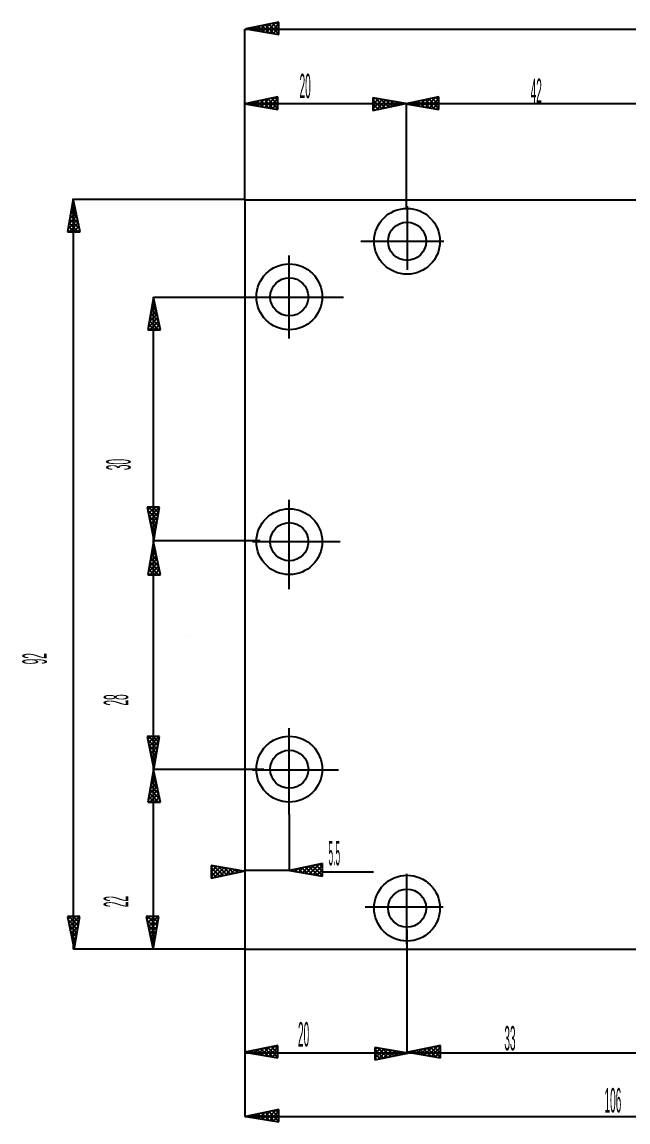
# Model space of a CAD drawing. Extents: x 0.4 to 11.1, y 0.4 to 6.7.
# Drawn here: x 0.4 to 3.33, y 1.28 to 6.6 of the extents above; entities that cross this region are included whole.
import ezdxf

# ---------------------------------------------------------------- set-up
doc = ezdxf.new("R2010")
doc.units = 0
doc.header["$LTSCALE"] = 10
doc.linetypes.add('DASHDOT', pattern=[1, 0.5, -0.25, 0, -0.25])
doc.layers.add('1', color=1, linetype='CONTINUOUS')

msp = doc.modelspace()

# ---------------------------------------------------------------- linework, layer by layer
at = {"layer": '1', "color": 1, "linetype": 'CONTINUOUS'}
for p, q in [((1.6452, 6.598), (1.486, 6.5648)), ((1.6452, 6.598), (1.486, 6.5648)), ((1.6302, 6.5949), (1.5835, 6.5482)), ((1.6302, 6.5949), (1.5835, 6.5482)), ((1.6452, 6.5811), (1.6312, 6.5951)), ((1.6452, 6.5811), (1.6312, 6.5951)), ((1.6452, 6.5376), (1.6452, 6.598)), ((1.6452, 6.5376), (1.6452, 6.598)), ((1.6452, 6.5376), (1.6452, 6.598)), ((1.6452, 6.5376), (1.6452, 6.598)), ((1.4814, 6.2044), (1.4814, 6.5627)), ((1.4814, 6.5627), (8.0646, 6.5627)), ((1.486, 6.5648), (1.486, 6.5648)), ((1.486, 6.5648), (1.6452, 6.5376)), ((1.486, 6.5648), (1.486, 6.5648)), ((1.486, 6.5648), (1.6452, 6.5376)), ((1.4984, 6.5627), (1.4945, 6.5666)), ((1.4984, 6.5627), (1.4945, 6.5666)), ((1.4997, 6.5677), (1.4953, 6.5632)), ((1.4997, 6.5677), (1.4953, 6.5632)), ((1.5233, 6.5585), (1.5116, 6.5702)), ((1.5233, 6.5585), (1.5116, 6.5702)), ((1.5258, 6.5731), (1.5129, 6.5602)), ((1.5258, 6.5731), (1.5129, 6.5602)), ((1.5482, 6.5542), (1.5287, 6.5737)), ((1.5482, 6.5542), (1.5287, 6.5737)), ((1.5519, 6.5786), (1.5306, 6.5572)), ((1.5519, 6.5786), (1.5306, 6.5572)), ((1.5731, 6.55), (1.5458, 6.5773)), ((1.5731, 6.55), (1.5458, 6.5773)), ((1.578, 6.584), (1.5482, 6.5542)), ((1.578, 6.584), (1.5482, 6.5542)), ((1.598, 6.5457), (1.5629, 6.5809)), ((1.598, 6.5457), (1.5629, 6.5809)), ((1.6041, 6.5895), (1.5658, 6.5512)), ((1.6041, 6.5895), (1.5658, 6.5512)), ((1.6229, 6.5415), (1.5799, 6.5844)), ((1.6229, 6.5415), (1.5799, 6.5844)), ((1.6452, 6.5398), (1.597, 6.588)), ((1.6452, 6.5398), (1.597, 6.588)), ((1.6452, 6.5893), (1.6011, 6.5452)), ((1.6452, 6.5893), (1.6011, 6.5452)), ((1.6452, 6.5604), (1.6141, 6.5916)), ((1.6452, 6.5604), (1.6141, 6.5916)), ((1.6452, 6.5686), (1.6188, 6.5422)), ((1.6452, 6.5686), (1.6188, 6.5422)), ((1.6452, 6.548), (1.6364, 6.5391)), ((1.6452, 6.548), (1.6364, 6.5391)), ((1.6406, 6.2363), (1.4813, 6.2031)), ((1.6406, 6.2363), (1.4813, 6.2031)), ((1.5733, 6.2223), (1.5435, 6.1925)), ((1.5733, 6.2223), (1.5435, 6.1925)), ((1.5994, 6.2278), (1.5612, 6.1895)), ((1.5994, 6.2278), (1.5612, 6.1895)), ((1.6182, 6.1797), (1.5753, 6.2227)), ((1.6182, 6.1797), (1.5753, 6.2227)), ((1.6255, 6.2332), (1.5788, 6.1865)), ((1.6255, 6.2332), (1.5788, 6.1865)), ((1.6406, 6.1781), (1.5924, 6.2263)), ((1.6406, 6.1781), (1.5924, 6.2263)), ((1.6406, 6.2276), (1.5964, 6.1835)), ((1.6406, 6.2276), (1.5964, 6.1835)), ((1.6406, 6.1987), (1.6094, 6.2298)), ((1.6406, 6.1987), (1.6094, 6.2298)), ((1.6406, 6.2194), (1.6265, 6.2334)), ((1.6406, 6.2194), (1.6265, 6.2334)), ((1.6406, 6.1759), (1.6406, 6.2363)), ((1.6406, 6.1759), (1.6406, 6.2363)), ((1.6406, 6.1759), (1.6406, 6.2363)), ((1.6406, 6.1759), (1.6406, 6.2363)), ((2.2593, 6.2041), (2.1, 6.2313)), ((2.1, 6.2313), (2.1, 6.1709)), ((2.1, 6.2313), (2.1, 6.1709)), ((2.2593, 6.2041), (2.1, 6.2313)), ((2.1, 6.2313), (2.1, 6.1709)), ((2.1, 6.2313), (2.1, 6.1709)), ((2.1094, 6.2297), (2.1, 6.2204)), ((2.1094, 6.2297), (2.1, 6.2204)), ((2.127, 6.2267), (2.1, 6.1997)), ((2.127, 6.2267), (2.1, 6.1997)), ((2.1446, 6.2237), (2.1, 6.1791)), ((2.1446, 6.2237), (2.1, 6.1791)), ((2.1428, 6.1798), (2.1, 6.2225)), ((2.1428, 6.1798), (2.1, 6.2225)), ((2.1599, 6.1834), (2.1144, 6.2289)), ((2.1599, 6.1834), (2.1144, 6.2289)), ((2.1769, 6.1869), (2.1393, 6.2246)), ((2.1769, 6.1869), (2.1393, 6.2246)), ((2.4184, 6.2363), (2.2592, 6.2031)), ((2.4184, 6.2363), (2.2592, 6.2031)), ((2.3512, 6.2223), (2.3214, 6.1925)), ((2.3512, 6.2223), (2.3214, 6.1925)), ((2.3773, 6.2278), (2.339, 6.1895)), ((2.3773, 6.2278), (2.339, 6.1895)), ((2.3961, 6.1797), (2.3531, 6.2227)), ((2.3961, 6.1797), (2.3531, 6.2227)), ((2.4034, 6.2332), (2.3567, 6.1865)), ((2.4034, 6.2332), (2.3567, 6.1865)), ((2.4184, 6.1781), (2.3702, 6.2263)), ((2.4184, 6.1781), (2.3702, 6.2263)), ((2.4184, 6.2276), (2.3743, 6.1835)), ((2.4184, 6.2276), (2.3743, 6.1835)), ((2.4184, 6.1987), (2.3873, 6.2298)), ((2.4184, 6.1987), (2.3873, 6.2298)), ((2.4184, 6.2194), (2.4044, 6.2334)), ((2.4184, 6.2194), (2.4044, 6.2334)), ((2.4184, 6.1759), (2.4184, 6.2363)), ((2.4184, 6.1759), (2.4184, 6.2363)), ((2.4184, 6.1759), (2.4184, 6.2363)), ((2.4184, 6.1759), (2.4184, 6.2363)), ((1.4813, 6.2031), (1.4813, 6.2031)), ((1.4813, 6.2031), (1.6406, 6.1759)), ((1.4813, 6.2031), (1.4813, 6.2031)), ((1.4813, 6.2031), (1.6406, 6.1759)), ((1.4814, 5.738), (1.4814, 6.2044)), ((1.4814, 6.2044), (2.2611, 6.2044)), ((1.4937, 6.201), (1.4898, 6.2049)), ((1.4937, 6.201), (1.4898, 6.2049)), ((1.4951, 6.206), (1.4906, 6.2015)), ((1.4951, 6.206), (1.4906, 6.2015)), ((1.5186, 6.1967), (1.5069, 6.2085)), ((1.5186, 6.1967), (1.5069, 6.2085)), ((1.5212, 6.2114), (1.5082, 6.1985)), ((1.5212, 6.2114), (1.5082, 6.1985)), ((1.5435, 6.1925), (1.524, 6.212)), ((1.5435, 6.1925), (1.524, 6.212)), ((1.5472, 6.2169), (1.5259, 6.1955)), ((1.5472, 6.2169), (1.5259, 6.1955)), ((1.5684, 6.1882), (1.5411, 6.2156)), ((1.5684, 6.1882), (1.5411, 6.2156)), ((1.5933, 6.184), (1.5582, 6.2191)), ((1.5933, 6.184), (1.5582, 6.2191)), ((1.6406, 6.2069), (1.6141, 6.1804)), ((1.6406, 6.2069), (1.6141, 6.1804)), ((1.6406, 6.1863), (1.6317, 6.1774)), ((1.6406, 6.1863), (1.6317, 6.1774)), ((2.1, 6.1709), (2.2593, 6.2041)), ((2.1, 6.1709), (2.2593, 6.2041)), ((2.1257, 6.1763), (2.1, 6.2019)), ((2.1257, 6.1763), (2.1, 6.2019)), ((2.1086, 6.1727), (2.1, 6.1812)), ((2.1086, 6.1727), (2.1, 6.1812)), ((2.1623, 6.2207), (2.1158, 6.1742)), ((2.1623, 6.2207), (2.1158, 6.1742)), ((2.1799, 6.2177), (2.1419, 6.1796)), ((2.1799, 6.2177), (2.1419, 6.1796)), ((2.194, 6.1905), (2.1642, 6.2204)), ((2.194, 6.1905), (2.1642, 6.2204)), ((2.1976, 6.2147), (2.168, 6.1851)), ((2.1976, 6.2147), (2.168, 6.1851)), ((2.2111, 6.1941), (2.1891, 6.2161)), ((2.2111, 6.1941), (2.1891, 6.2161)), ((2.2152, 6.2117), (2.1941, 6.1905)), ((2.2152, 6.2117), (2.1941, 6.1905)), ((2.2282, 6.1976), (2.214, 6.2119)), ((2.2282, 6.1976), (2.214, 6.2119)), ((2.2329, 6.2086), (2.2202, 6.196)), ((2.2329, 6.2086), (2.2202, 6.196)), ((2.2453, 6.2012), (2.2389, 6.2076)), ((2.2453, 6.2012), (2.2389, 6.2076)), ((2.2505, 6.2056), (2.2463, 6.2014)), ((2.2505, 6.2056), (2.2463, 6.2014)), ((2.2592, 6.2031), (2.2592, 6.2031)), ((2.2592, 6.2031), (2.4184, 6.1759)), ((2.2592, 6.2031), (2.2592, 6.2031)), ((2.2592, 6.2031), (2.4184, 6.1759)), ((2.2593, 6.2041), (2.2593, 6.2041)), ((2.2593, 6.2041), (2.2593, 6.2041)), ((2.2611, 6.2044), (2.2611, 5.6965)), ((2.2611, 6.2044), (3.923, 6.2044)), ((2.2716, 6.201), (2.2677, 6.2049)), ((2.2716, 6.201), (2.2677, 6.2049)), ((2.2729, 6.206), (2.2685, 6.2015)), ((2.2729, 6.206), (2.2685, 6.2015)), ((2.2965, 6.1967), (2.2848, 6.2085)), ((2.2965, 6.1967), (2.2848, 6.2085)), ((2.299, 6.2114), (2.2861, 6.1985)), ((2.299, 6.2114), (2.2861, 6.1985)), ((2.3214, 6.1925), (2.3019, 6.212)), ((2.3214, 6.1925), (2.3019, 6.212)), ((2.3251, 6.2169), (2.3038, 6.1955)), ((2.3251, 6.2169), (2.3038, 6.1955)), ((2.3463, 6.1882), (2.319, 6.2156)), ((2.3463, 6.1882), (2.319, 6.2156)), ((2.3712, 6.184), (2.3361, 6.2191)), ((2.3712, 6.184), (2.3361, 6.2191)), ((2.4184, 6.2069), (2.392, 6.1804)), ((2.4184, 6.2069), (2.392, 6.1804)), ((2.4184, 6.1863), (2.4096, 6.1774)), ((2.4184, 6.1863), (2.4096, 6.1774)), ((0.6508, 5.743), (0.6236, 5.5837)), ((0.6508, 5.743), (0.6508, 5.743)), ((0.684, 5.5837), (0.6508, 5.743)), ((0.6608, 5.6948), (0.6388, 5.6728)), ((0.6572, 5.7119), (0.643, 5.6977)), ((0.6645, 5.6771), (0.6431, 5.6984)), ((0.6591, 5.7032), (0.6462, 5.7161)), ((0.6537, 5.729), (0.6473, 5.7226)), ((0.6536, 5.7293), (0.6492, 5.7337)), ((0.6525, 2.116), (0.6525, 5.7414)), ((0.6525, 5.7414), (1.479, 5.7414)), ((1.4814, 5.738), (8.0664, 5.738)), ((1.4814, 5.738), (1.4814, 2.116)), ((0.6715, 5.6436), (0.626, 5.5981)), ((0.6679, 5.6607), (0.6303, 5.623)), ((0.6808, 5.5988), (0.6341, 5.6455)), ((0.6644, 5.6777), (0.6345, 5.6479)), ((0.6754, 5.6249), (0.6371, 5.6631)), ((0.67, 5.651), (0.6401, 5.6808)), ((0.6236, 5.5837), (0.684, 5.5837)), ((0.6236, 5.5837), (0.684, 5.5837)), ((0.6339, 5.5837), (0.6251, 5.5926)), ((0.6546, 5.5837), (0.6281, 5.6102)), ((0.6752, 5.5837), (0.6311, 5.6279)), ((0.6751, 5.6265), (0.6323, 5.5837)), ((0.6786, 5.6094), (0.653, 5.5837)), ((0.6822, 5.5923), (0.6737, 5.5837)), ((1.0397, 5.2686), (1.0125, 5.1093)), ((1.0395, 4.0917), (1.0395, 5.2678)), ((1.0395, 5.2678), (1.5461, 5.2678)), ((1.0397, 5.2686), (1.0397, 5.2686)), ((1.0729, 5.1093), (1.0397, 5.2686)), ((1.0498, 5.2204), (1.0277, 5.1983)), ((1.0462, 5.2375), (1.032, 5.2232)), ((1.0535, 5.2026), (1.0321, 5.224)), ((1.048, 5.2287), (1.0351, 5.2416)), ((1.0426, 5.2545), (1.0362, 5.2481)), ((1.0426, 5.2548), (1.0381, 5.2593)), ((1.0605, 5.1691), (1.015, 5.1236)), ((1.0569, 5.1862), (1.0192, 5.1485)), ((1.0698, 5.1243), (1.0231, 5.171)), ((1.0533, 5.2033), (1.0235, 5.1734)), ((1.0644, 5.1504), (1.0261, 5.1887)), ((1.0589, 5.1765), (1.0291, 5.2063)), ((1.0125, 5.1093), (1.0729, 5.1093)), ((1.0125, 5.1093), (1.0729, 5.1093)), ((1.0228, 5.1093), (1.014, 5.1181)), ((1.0435, 5.1093), (1.017, 5.1357)), ((1.0642, 5.1093), (1.02, 5.1534)), ((1.064, 5.152), (1.0213, 5.1093)), ((1.0676, 5.1349), (1.0419, 5.1093)), ((1.0711, 5.1178), (1.0626, 5.1093)), ((1.0689, 4.2528), (1.0085, 4.2528)), ((1.0085, 4.2528), (1.0417, 4.0935)), ((1.0689, 4.2528), (1.0085, 4.2528)), ((1.0254, 4.2528), (1.0114, 4.2388)), ((1.0582, 4.1905), (1.0118, 4.237)), ((1.0461, 4.2528), (1.015, 4.2217)), ((1.0613, 4.2082), (1.0167, 4.2528)), ((1.0552, 4.1729), (1.0172, 4.2109)), ((1.0667, 4.2528), (1.0185, 4.2046)), ((1.0651, 4.2305), (1.0221, 4.1875)), ((1.0608, 4.2056), (1.0256, 4.1704)), ((1.0643, 4.2258), (1.0373, 4.2528)), ((1.0417, 4.0935), (1.0689, 4.2528)), ((1.0673, 4.2435), (1.058, 4.2528)), ((1.0522, 4.1553), (1.0226, 4.1848)), ((1.0492, 4.1376), (1.0281, 4.1587)), ((1.0566, 4.1807), (1.0292, 4.1533)), ((1.0523, 4.1558), (1.0328, 4.1362)), ((1.0462, 4.12), (1.0335, 4.1326)), ((1.0481, 4.1309), (1.0363, 4.1191)), ((1.0432, 4.1023), (1.039, 4.1065)), ((1.0438, 4.106), (1.0399, 4.102)), ((1.0397, 4.0848), (1.0125, 3.9255)), ((1.0462, 4.0537), (1.032, 4.0394)), ((1.048, 4.0449), (1.0351, 4.0578)), ((1.0426, 4.0707), (1.0362, 4.0643)), ((1.0426, 4.071), (1.0381, 4.0754)), ((1.0395, 2.987), (1.0395, 4.0917)), ((1.0395, 4.0917), (1.555, 4.0917)), ((1.0397, 4.0848), (1.0397, 4.0848)), ((1.0729, 3.9255), (1.0397, 4.0848)), ((1.0417, 4.0935), (1.0417, 4.0935)), ((1.0569, 4.0024), (1.0192, 3.9647)), ((1.0533, 4.0195), (1.0235, 3.9896)), ((1.0644, 3.9666), (1.0261, 4.0049)), ((1.0498, 4.0366), (1.0277, 4.0145)), ((1.0589, 3.9927), (1.0291, 4.0225)), ((1.0535, 4.0188), (1.0321, 4.0402)), ((1.0605, 3.9853), (1.015, 3.9398)), ((1.0435, 3.9255), (1.017, 3.9519)), ((1.0642, 3.9255), (1.02, 3.9696)), ((1.064, 3.9682), (1.0213, 3.9255)), ((1.0698, 3.9405), (1.0231, 3.9872)), ((1.0676, 3.9511), (1.0419, 3.9255)), ((1.0125, 3.9255), (1.0729, 3.9255)), ((1.0125, 3.9255), (1.0729, 3.9255)), ((1.0228, 3.9255), (1.014, 3.9343)), ((1.0711, 3.934), (1.0626, 3.9255)), ((1.2142, 3.6288), (1.2142, 3.6288)), ((1.2142, 3.6288), (1.2142, 3.6288)), ((1.0689, 3.1441), (1.0085, 3.1441)), ((1.0085, 3.1441), (1.0417, 2.9849)), ((1.0689, 3.1441), (1.0085, 3.1441)), ((1.0254, 3.1441), (1.0114, 3.1301)), ((1.0461, 3.1441), (1.015, 3.113)), ((1.0613, 3.0995), (1.0167, 3.1441)), ((1.0667, 3.1441), (1.0185, 3.0959)), ((1.0643, 3.1172), (1.0373, 3.1441)), ((1.0417, 2.9849), (1.0689, 3.1441)), ((1.0673, 3.1348), (1.058, 3.1441)), ((1.0582, 3.0819), (1.0118, 3.1284)), ((1.0552, 3.0643), (1.0172, 3.1023)), ((1.0651, 3.1218), (1.0221, 3.0789)), ((1.0608, 3.0969), (1.0256, 3.0618)), ((1.0522, 3.0466), (1.0226, 3.0762)), ((1.0492, 3.029), (1.0281, 3.0501)), ((1.0566, 3.072), (1.0292, 3.0447)), ((1.0523, 3.0471), (1.0328, 3.0276)), ((1.0397, 2.9855), (1.0125, 2.8262)), ((1.0462, 3.0113), (1.0335, 3.024)), ((1.0481, 3.0222), (1.0363, 3.0105)), ((1.0432, 2.9937), (1.039, 2.9979)), ((1.0395, 2.116), (1.0395, 2.987)), ((1.0395, 2.987), (1.5728, 2.987)), ((1.0397, 2.9855), (1.0397, 2.9855)), ((1.0729, 2.8262), (1.0397, 2.9855)), ((1.0438, 2.9973), (1.0399, 2.9934)), ((1.0417, 2.9849), (1.0417, 2.9849)), ((1.0498, 2.9373), (1.0277, 2.9153)), ((1.0462, 2.9544), (1.032, 2.9402)), ((1.0535, 2.9195), (1.0321, 2.9409)), ((1.048, 2.9456), (1.0351, 2.9586)), ((1.0426, 2.9715), (1.0362, 2.9651)), ((1.0426, 2.9717), (1.0381, 2.9762)), ((1.0605, 2.886), (1.015, 2.8406)), ((1.0569, 2.9031), (1.0192, 2.8655)), ((1.0698, 2.8413), (1.0231, 2.888)), ((1.0533, 2.9202), (1.0235, 2.8904)), ((1.0644, 2.8673), (1.0261, 2.9056)), ((1.0589, 2.8934), (1.0291, 2.9233)), ((1.0125, 2.8262), (1.0729, 2.8262)), ((1.0125, 2.8262), (1.0729, 2.8262)), ((1.0228, 2.8262), (1.014, 2.8351)), ((1.0435, 2.8262), (1.017, 2.8527)), ((1.0642, 2.8262), (1.02, 2.8703)), ((1.064, 2.869), (1.0213, 2.8262)), ((1.0676, 2.8519), (1.0419, 2.8262)), ((1.0711, 2.8348), (1.0626, 2.8262)), ((1.6956, 2.7674), (1.6956, 2.497)), ((1.4768, 2.493), (1.3175, 2.5202)), ((1.3175, 2.5202), (1.3175, 2.4598)), ((1.3175, 2.5202), (1.3175, 2.4598)), ((1.4768, 2.493), (1.3175, 2.5202)), ((1.3175, 2.5202), (1.3175, 2.4598)), ((1.3175, 2.5202), (1.3175, 2.4598)), ((1.3268, 2.5186), (1.3175, 2.5093)), ((1.3268, 2.5186), (1.3175, 2.5093)), ((1.3444, 2.5156), (1.3175, 2.4886)), ((1.3444, 2.5156), (1.3175, 2.4886)), ((1.3621, 2.5126), (1.3175, 2.468)), ((1.3621, 2.5126), (1.3175, 2.468)), ((1.3602, 2.4687), (1.3175, 2.5114)), ((1.3602, 2.4687), (1.3175, 2.5114)), ((1.3773, 2.4723), (1.3318, 2.5177)), ((1.3773, 2.4723), (1.3318, 2.5177)), ((1.3797, 2.5096), (1.3332, 2.4631)), ((1.3797, 2.5096), (1.3332, 2.4631)), ((1.3944, 2.4758), (1.3567, 2.5135)), ((1.3944, 2.4758), (1.3567, 2.5135)), ((1.3974, 2.5065), (1.3593, 2.4685)), ((1.3974, 2.5065), (1.3593, 2.4685)), ((1.4115, 2.4794), (1.3816, 2.5092)), ((1.4115, 2.4794), (1.3816, 2.5092)), ((1.415, 2.5035), (1.3854, 2.4739)), ((1.415, 2.5035), (1.3854, 2.4739)), ((1.4285, 2.4829), (1.4065, 2.505)), ((1.4285, 2.4829), (1.4065, 2.505)), ((1.4326, 2.5005), (1.4115, 2.4794)), ((1.4326, 2.5005), (1.4115, 2.4794)), ((1.4456, 2.4865), (1.4314, 2.5007)), ((1.4456, 2.4865), (1.4314, 2.5007)), ((1.8561, 2.5299), (1.6968, 2.4967)), ((1.8561, 2.5299), (1.6968, 2.4967)), ((1.7106, 2.4995), (1.7061, 2.4951)), ((1.7106, 2.4995), (1.7061, 2.4951)), ((1.7342, 2.4903), (1.7225, 2.502)), ((1.7342, 2.4903), (1.7225, 2.502)), ((1.7367, 2.505), (1.7238, 2.4921)), ((1.7367, 2.505), (1.7238, 2.4921)), ((1.7591, 2.486), (1.7396, 2.5056)), ((1.7591, 2.486), (1.7396, 2.5056)), ((1.7628, 2.5104), (1.7414, 2.4891)), ((1.7628, 2.5104), (1.7414, 2.4891)), ((1.784, 2.4818), (1.7566, 2.5091)), ((1.784, 2.4818), (1.7566, 2.5091)), ((1.7889, 2.5159), (1.7591, 2.4861)), ((1.7889, 2.5159), (1.7591, 2.4861)), ((1.8089, 2.4775), (1.7737, 2.5127)), ((1.8089, 2.4775), (1.7737, 2.5127)), ((1.815, 2.5213), (1.7767, 2.483)), ((1.815, 2.5213), (1.7767, 2.483)), ((1.8338, 2.4733), (1.7908, 2.5163)), ((1.8338, 2.4733), (1.7908, 2.5163)), ((1.8411, 2.5268), (1.7944, 2.48)), ((1.8411, 2.5268), (1.7944, 2.48)), ((1.8561, 2.4716), (1.8079, 2.5198)), ((1.8561, 2.4716), (1.8079, 2.5198)), ((1.8561, 2.5211), (1.812, 2.477)), ((1.8561, 2.5211), (1.812, 2.477)), ((1.8561, 2.4923), (1.825, 2.5234)), ((1.8561, 2.4923), (1.825, 2.5234)), ((1.8561, 2.5005), (1.8297, 2.474)), ((1.8561, 2.5005), (1.8297, 2.474)), ((1.8561, 2.5129), (1.8421, 2.527)), ((1.8561, 2.5129), (1.8421, 2.527)), ((1.8561, 2.4695), (1.8561, 2.5299)), ((1.8561, 2.4695), (1.8561, 2.5299)), ((1.8561, 2.4695), (1.8561, 2.5299)), ((1.8561, 2.4695), (1.8561, 2.5299)), ((1.3175, 2.4598), (1.4768, 2.493)), ((1.3175, 2.4598), (1.4768, 2.493)), ((1.3431, 2.4651), (1.3175, 2.4908)), ((1.3431, 2.4651), (1.3175, 2.4908)), ((1.326, 2.4616), (1.3175, 2.4701)), ((1.326, 2.4616), (1.3175, 2.4701)), ((1.4503, 2.4975), (1.4376, 2.4848)), ((1.4503, 2.4975), (1.4376, 2.4848)), ((1.4627, 2.4901), (1.4563, 2.4965)), ((1.4627, 2.4901), (1.4563, 2.4965)), ((1.4679, 2.4945), (1.4637, 2.4903)), ((1.4679, 2.4945), (1.4637, 2.4903)), ((1.4768, 2.493), (1.4768, 2.493)), ((1.4768, 2.493), (1.4768, 2.493)), ((1.6956, 2.497), (1.4839, 2.497)), ((1.6968, 2.4967), (1.6968, 2.4967)), ((1.6968, 2.4967), (1.8561, 2.4695)), ((1.6968, 2.4967), (1.6968, 2.4967)), ((1.6968, 2.4967), (1.8561, 2.4695)), ((1.7093, 2.4945), (1.7054, 2.4985)), ((1.7093, 2.4945), (1.7054, 2.4985)), ((1.8561, 2.4798), (1.8473, 2.471)), ((1.8561, 2.4798), (1.8473, 2.471)), ((1.8542, 2.4898), (2.1025, 2.4898)), ((0.6832, 2.2738), (0.6227, 2.2738)), ((0.6227, 2.2738), (0.656, 2.1145)), ((0.6832, 2.2738), (0.6227, 2.2738)), ((0.6397, 2.2738), (0.6257, 2.2598)), ((0.6725, 2.2116), (0.626, 2.2581)), ((0.6604, 2.2738), (0.6292, 2.2427)), ((0.6755, 2.2292), (0.6309, 2.2738)), ((0.681, 2.2738), (0.6328, 2.2256)), ((0.6793, 2.2515), (0.6364, 2.2085)), ((0.6786, 2.2469), (0.6516, 2.2738)), ((0.656, 2.1145), (0.6832, 2.2738)), ((0.6816, 2.2645), (0.6722, 2.2738)), ((1.0648, 2.2738), (1.0044, 2.2738)), ((1.0044, 2.2738), (1.0376, 2.1145)), ((1.0648, 2.2738), (1.0044, 2.2738)), ((1.0213, 2.2738), (1.0073, 2.2598)), ((1.0542, 2.2116), (1.0077, 2.2581)), ((1.042, 2.2738), (1.0109, 2.2427)), ((1.0572, 2.2292), (1.0126, 2.2738)), ((1.0627, 2.2738), (1.0144, 2.2256)), ((1.061, 2.2515), (1.018, 2.2085)), ((1.0602, 2.2469), (1.0332, 2.2738)), ((1.0376, 2.1145), (1.0648, 2.2738)), ((1.0632, 2.2645), (1.0539, 2.2738)), ((0.6695, 2.1939), (0.6315, 2.232)), ((0.6665, 2.1763), (0.6369, 2.2059)), ((0.6751, 2.2266), (0.6399, 2.1914)), ((0.6708, 2.2017), (0.6435, 2.1744)), ((1.0512, 2.1939), (1.0131, 2.232)), ((1.0482, 2.1763), (1.0186, 2.2059)), ((1.0567, 2.2266), (1.0216, 2.1914)), ((1.0525, 2.2017), (1.0251, 2.1744)), ((2.266, 1.6149), (2.266, 2.2119)), ((0.6635, 2.1587), (0.6424, 2.1798)), ((0.6666, 2.1768), (0.6471, 2.1573)), ((0.6605, 2.141), (0.6478, 2.1537)), ((0.6623, 2.1519), (0.6506, 2.1402)), ((0.6575, 2.1234), (0.6532, 2.1276)), ((0.6581, 2.127), (0.6542, 2.1231)), ((1.0451, 2.1587), (1.024, 2.1798)), ((1.0482, 2.1768), (1.0287, 2.1573)), ((1.0421, 2.141), (1.0295, 2.1537)), ((1.044, 2.1519), (1.0323, 2.1402)), ((1.0391, 2.1234), (1.0349, 2.1276)), ((1.0397, 2.127), (1.0358, 2.1231)), ((1.0395, 2.116), (0.6525, 2.116)), ((0.656, 2.1145), (0.656, 2.1145)), ((1.0376, 2.1145), (1.0376, 2.1145)), ((1.4814, 2.116), (1.0395, 2.116)), ((1.4814, 2.116), (5.6626, 2.116)), ((1.4814, 2.116), (1.4814, 1.6149)), ((1.6406, 1.6514), (1.4813, 1.6182)), ((1.6406, 1.6514), (1.4813, 1.6182)), ((1.6255, 1.6483), (1.5788, 1.6016)), ((1.6255, 1.6483), (1.5788, 1.6016)), ((1.6406, 1.6345), (1.6265, 1.6485)), ((1.6406, 1.6345), (1.6265, 1.6485)), ((1.6406, 1.591), (1.6406, 1.6514)), ((1.6406, 1.591), (1.6406, 1.6514)), ((1.6406, 1.591), (1.6406, 1.6514)), ((1.6406, 1.591), (1.6406, 1.6514)), ((2.4278, 1.6514), (2.2685, 1.6182)), ((2.4278, 1.6514), (2.2685, 1.6182)), ((2.4128, 1.6483), (2.3661, 1.6016)), ((2.4128, 1.6483), (2.3661, 1.6016)), ((2.4278, 1.6345), (2.4138, 1.6485)), ((2.4278, 1.6345), (2.4138, 1.6485)), ((2.4278, 1.591), (2.4278, 1.6514)), ((2.4278, 1.591), (2.4278, 1.6514)), ((2.4278, 1.591), (2.4278, 1.6514)), ((2.4278, 1.591), (2.4278, 1.6514)), ((1.4813, 1.6182), (1.4813, 1.6182)), ((1.4813, 1.6182), (1.6406, 1.591)), ((1.4813, 1.6182), (1.4813, 1.6182)), ((1.4813, 1.6182), (1.6406, 1.591)), ((1.4814, 1.6149), (2.266, 1.6149)), ((1.4814, 1.6149), (1.4814, 1.307)), ((1.4937, 1.6161), (1.4898, 1.62)), ((1.4937, 1.6161), (1.4898, 1.62)), ((1.4951, 1.6211), (1.4906, 1.6166)), ((1.4951, 1.6211), (1.4906, 1.6166)), ((1.5186, 1.6118), (1.5069, 1.6236)), ((1.5186, 1.6118), (1.5069, 1.6236)), ((1.5212, 1.6265), (1.5082, 1.6136)), ((1.5212, 1.6265), (1.5082, 1.6136)), ((1.5435, 1.6076), (1.524, 1.6271)), ((1.5435, 1.6076), (1.524, 1.6271)), ((1.5472, 1.632), (1.5259, 1.6106)), ((1.5472, 1.632), (1.5259, 1.6106)), ((1.5684, 1.6033), (1.5411, 1.6307)), ((1.5684, 1.6033), (1.5411, 1.6307)), ((1.5733, 1.6374), (1.5435, 1.6076)), ((1.5733, 1.6374), (1.5435, 1.6076)), ((1.5933, 1.5991), (1.5582, 1.6343)), ((1.5933, 1.5991), (1.5582, 1.6343)), ((1.5994, 1.6429), (1.5612, 1.6046)), ((1.5994, 1.6429), (1.5612, 1.6046)), ((1.6182, 1.5948), (1.5753, 1.6378)), ((1.6182, 1.5948), (1.5753, 1.6378)), ((1.6406, 1.5932), (1.5924, 1.6414)), ((1.6406, 1.5932), (1.5924, 1.6414)), ((1.6406, 1.6427), (1.5964, 1.5986)), ((1.6406, 1.6427), (1.5964, 1.5986)), ((1.6406, 1.6138), (1.6094, 1.6449)), ((1.6406, 1.6138), (1.6094, 1.6449)), ((1.6406, 1.622), (1.6141, 1.5955)), ((1.6406, 1.622), (1.6141, 1.5955)), ((1.6406, 1.6014), (1.6317, 1.5925)), ((1.6406, 1.6014), (1.6317, 1.5925)), ((2.2687, 1.6145), (2.1094, 1.6417)), ((2.1094, 1.6417), (2.1094, 1.5813)), ((2.1094, 1.6417), (2.1094, 1.5813)), ((2.2687, 1.6145), (2.1094, 1.6417)), ((2.1094, 1.6417), (2.1094, 1.5813)), ((2.1094, 1.6417), (2.1094, 1.5813)), ((2.1187, 1.6401), (2.1094, 1.6308)), ((2.1187, 1.6401), (2.1094, 1.6308)), ((2.1364, 1.6371), (2.1094, 1.6102)), ((2.1364, 1.6371), (2.1094, 1.6102)), ((2.154, 1.6341), (2.1094, 1.5895)), ((2.154, 1.6341), (2.1094, 1.5895)), ((2.1521, 1.5902), (2.1094, 1.633)), ((2.1521, 1.5902), (2.1094, 1.633)), ((2.1094, 1.5813), (2.2687, 1.6145)), ((2.1094, 1.5813), (2.2687, 1.6145)), ((2.135, 1.5867), (2.1094, 1.6123)), ((2.135, 1.5867), (2.1094, 1.6123)), ((2.1692, 1.5938), (2.1237, 1.6393)), ((2.1692, 1.5938), (2.1237, 1.6393)), ((2.1717, 1.6311), (2.1252, 1.5846)), ((2.1717, 1.6311), (2.1252, 1.5846)), ((2.1863, 1.5974), (2.1486, 1.635)), ((2.1863, 1.5974), (2.1486, 1.635)), ((2.1893, 1.6281), (2.1513, 1.59)), ((2.1893, 1.6281), (2.1513, 1.59)), ((2.2034, 1.6009), (2.1735, 1.6308)), ((2.2034, 1.6009), (2.1735, 1.6308)), ((2.2069, 1.6251), (2.1774, 1.5955)), ((2.2069, 1.6251), (2.1774, 1.5955)), ((2.2205, 1.6045), (2.1985, 1.6265)), ((2.2205, 1.6045), (2.1985, 1.6265)), ((2.2246, 1.6221), (2.2035, 1.6009)), ((2.2246, 1.6221), (2.2035, 1.6009)), ((2.2376, 1.6081), (2.2234, 1.6223)), ((2.2376, 1.6081), (2.2234, 1.6223)), ((2.2422, 1.6191), (2.2296, 1.6064)), ((2.2422, 1.6191), (2.2296, 1.6064)), ((2.2547, 1.6116), (2.2483, 1.618)), ((2.2547, 1.6116), (2.2483, 1.618)), ((2.2599, 1.616), (2.2556, 1.6118)), ((2.2599, 1.616), (2.2556, 1.6118)), ((2.266, 1.6149), (3.5724, 1.6149)), ((2.2685, 1.6182), (2.2685, 1.6182)), ((2.2685, 1.6182), (2.4278, 1.591)), ((2.2685, 1.6182), (2.2685, 1.6182)), ((2.2685, 1.6182), (2.4278, 1.591)), ((2.2687, 1.6145), (2.2687, 1.6145)), ((2.2687, 1.6145), (2.2687, 1.6145)), ((2.281, 1.6161), (2.2771, 1.62)), ((2.281, 1.6161), (2.2771, 1.62)), ((2.2823, 1.6211), (2.2778, 1.6166)), ((2.2823, 1.6211), (2.2778, 1.6166)), ((2.3059, 1.6118), (2.2942, 1.6236)), ((2.3059, 1.6118), (2.2942, 1.6236)), ((2.3084, 1.6265), (2.2955, 1.6136)), ((2.3084, 1.6265), (2.2955, 1.6136)), ((2.3308, 1.6076), (2.3113, 1.6271)), ((2.3308, 1.6076), (2.3113, 1.6271)), ((2.3345, 1.632), (2.3131, 1.6106)), ((2.3345, 1.632), (2.3131, 1.6106)), ((2.3557, 1.6033), (2.3283, 1.6307)), ((2.3557, 1.6033), (2.3283, 1.6307)), ((2.3606, 1.6374), (2.3308, 1.6076)), ((2.3606, 1.6374), (2.3308, 1.6076)), ((2.3806, 1.5991), (2.3454, 1.6343)), ((2.3806, 1.5991), (2.3454, 1.6343)), ((2.3867, 1.6429), (2.3484, 1.6046)), ((2.3867, 1.6429), (2.3484, 1.6046)), ((2.4055, 1.5948), (2.3625, 1.6378)), ((2.4055, 1.5948), (2.3625, 1.6378)), ((2.4278, 1.5932), (2.3796, 1.6414)), ((2.4278, 1.5932), (2.3796, 1.6414)), ((2.4278, 1.6427), (2.3837, 1.5986)), ((2.4278, 1.6427), (2.3837, 1.5986)), ((2.4278, 1.6138), (2.3967, 1.6449)), ((2.4278, 1.6138), (2.3967, 1.6449)), ((2.4278, 1.622), (2.4014, 1.5955)), ((2.4278, 1.622), (2.4014, 1.5955)), ((2.4278, 1.6014), (2.419, 1.5925)), ((2.4278, 1.6014), (2.419, 1.5925)), ((2.118, 1.5831), (2.1094, 1.5916)), ((2.118, 1.5831), (2.1094, 1.5916)), ((1.6452, 1.3414), (1.486, 1.3082)), ((1.6452, 1.3414), (1.486, 1.3082)), ((1.6041, 1.3328), (1.5658, 1.2945)), ((1.6041, 1.3328), (1.5658, 1.2945)), ((1.6302, 1.3383), (1.5835, 1.2915)), ((1.6302, 1.3383), (1.5835, 1.2915)), ((1.6452, 1.2831), (1.597, 1.3313)), ((1.6452, 1.2831), (1.597, 1.3313)), ((1.6452, 1.3326), (1.6011, 1.2885)), ((1.6452, 1.3326), (1.6011, 1.2885)), ((1.6452, 1.3038), (1.6141, 1.3349)), ((1.6452, 1.3038), (1.6141, 1.3349)), ((1.6452, 1.3244), (1.6312, 1.3385)), ((1.6452, 1.3244), (1.6312, 1.3385)), ((1.6452, 1.281), (1.6452, 1.3414)), ((1.6452, 1.281), (1.6452, 1.3414)), ((1.6452, 1.281), (1.6452, 1.3414)), ((1.6452, 1.281), (1.6452, 1.3414)), ((1.4814, 1.307), (5.6651, 1.307)), ((1.486, 1.3082), (1.486, 1.3082)), ((1.486, 1.3082), (1.6452, 1.281)), ((1.486, 1.3082), (1.486, 1.3082)), ((1.486, 1.3082), (1.6452, 1.281)), ((1.4984, 1.306), (1.4945, 1.31)), ((1.4984, 1.306), (1.4945, 1.31)), ((1.4997, 1.311), (1.4953, 1.3066)), ((1.4997, 1.311), (1.4953, 1.3066)), ((1.5233, 1.3018), (1.5116, 1.3135)), ((1.5233, 1.3018), (1.5116, 1.3135)), ((1.5258, 1.3165), (1.5129, 1.3036)), ((1.5258, 1.3165), (1.5129, 1.3036)), ((1.5482, 1.2975), (1.5287, 1.3171)), ((1.5482, 1.2975), (1.5287, 1.3171)), ((1.5519, 1.3219), (1.5306, 1.3006)), ((1.5519, 1.3219), (1.5306, 1.3006)), ((1.5731, 1.2933), (1.5458, 1.3206)), ((1.5731, 1.2933), (1.5458, 1.3206)), ((1.578, 1.3274), (1.5482, 1.2975)), ((1.578, 1.3274), (1.5482, 1.2975)), ((1.598, 1.289), (1.5629, 1.3242)), ((1.598, 1.289), (1.5629, 1.3242)), ((1.6229, 1.2848), (1.5799, 1.3278)), ((1.6229, 1.2848), (1.5799, 1.3278)), ((1.6452, 1.312), (1.6188, 1.2855)), ((1.6452, 1.312), (1.6188, 1.2855)), ((1.6452, 1.2913), (1.6364, 1.2825)), ((1.6452, 1.2913), (1.6364, 1.2825))]:
    msp.add_line(p, q, dxfattribs=at)
at = {"layer": '1', "color": 1, "linetype": 'DASHDOT'}
for p, q in [((2.2654, 5.7085), (2.2654, 5.3997)), ((2.0421, 5.5387), (2.4426, 5.5387)), ((1.6956, 5.0678), (1.6956, 5.4692)), ((1.5108, 5.2685), (1.9574, 5.2685)), ((1.6956, 3.8558), (1.6956, 4.2881)), ((1.5185, 4.0874), (1.942, 4.0874)), ((1.6956, 2.7674), (1.6956, 3.1842)), ((1.5185, 2.9835), (1.9343, 2.9835)), ((2.2623, 2.4808), (2.2623, 2.1412)), ((2.4394, 2.3187), (2.0621, 2.3187))]:
    msp.add_line(p, q, dxfattribs=at)
at = {"layer": '1', "color": 1, "linetype": 'CONTINUOUS'}
for centre, radius in [((2.2654, 5.5381), 0.1591), ((2.2654, 5.5381), 0.0921), ((1.696, 5.2695), 0.1591), ((1.696, 5.2695), 0.0921), ((1.696, 4.0859), 0.1591), ((1.696, 4.0859), 0.0921), ((1.696, 2.9862), 0.1591), ((1.696, 2.9862), 0.0921), ((2.2654, 2.3147), 0.1591), ((2.2654, 2.3147), 0.0921)]:
    msp.add_circle(centre, radius, dxfattribs=at)

# ---------------------------------------------------------------- texts
at = {"layer": '1', "color": 1}
for s, width, p in [('20', 0.308372, (1.7456, 6.23)), ('42', 0.308372, (2.863, 6.2066)), ('5.5', 0.256977, (1.8854, 2.5214)), ('20', 0.308372, (1.738, 1.6458)), ('33', 0.308372, (2.7359, 1.6269)), ('106', 0.308372, (3.2201, 1.3269))]:
    msp.add_text(s, height=0.11811, dxfattribs=dict(at, width=width)).set_placement(p)
at = {"layer": '1', "color": 1, "width": 0.308372}
for s, p in [('30', (0.9288, 4.4318)), ('92', (0.5233, 3.4933)), ('28', (0.9169, 3.294)), ('22', (0.9169, 2.3196))]:
    msp.add_text(s, height=0.11811, rotation=90, dxfattribs=at).set_placement(p)

doc.saveas('drawing.dxf')
